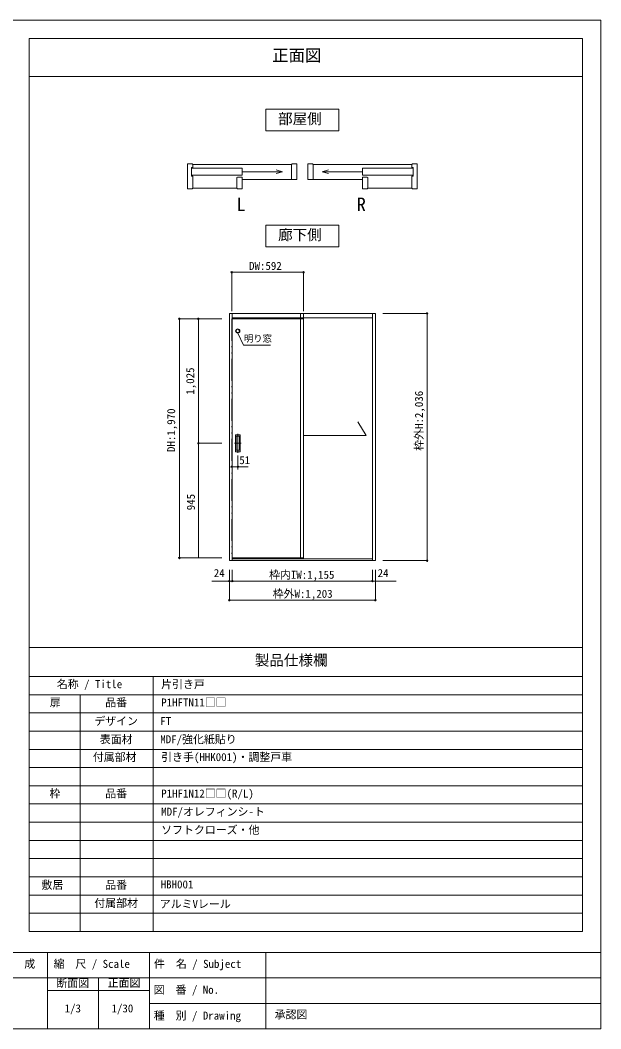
# Model space of a CAD drawing. Units: millimetres on the paper, enlarged 10 times, with parts at other scales. Extents: x -1985 to 2015, y -1370 to 1400.
# Drawn here: x 420 to 2015, y -1370 to 1400 of the extents above; entities that cross this region are included whole.
import ezdxf
from ezdxf.enums import TextEntityAlignment as Align

# ---------------------------------------------------------------- set-up
doc = ezdxf.new("R2010")
doc.units = ezdxf.units.MM
doc.header["$LTSCALE"] = 10
doc.header["$PDMODE"] = 32
doc.header["$PDSIZE"] = 4
doc.linetypes.add('DASHED_DOUBLE_DOTTED', pattern=[11, 6, -1.5, 0.25, -1.5, 0.25, -1.5])
doc.layers.add('1-1_0', color=7, linetype='Continuous', lineweight=20)
doc.layers.add('3-0', color=7, linetype='Continuous', lineweight=20)
doc.styles.add('ＭＳ ゴシック', font='')
doc.styles.get('ＭＳ ゴシック').set_extended_font_data('MS Gothic')

msp = doc.modelspace()

# ---------------------------------------------------------------- linework, layer by layer
at = {"layer": '1-1_0'}
for p, q in [((1965, 1350), (445, 1350)), ((445, -322.5), (445, 1350)), ((1965, -1102.5), (1965, 1350)), ((445, 1245), (1965, 1245)), ((1965, -322.5), (1965, 1245)), ((1965, -322.5), (1965, 1245)), ((1965, -322.5), (1965, 1245)), ((445, -1102.5), (445, -322.5)), ((445, -322.5), (1965, -322.5)), ((445, -322.5), (1965, -322.5)), ((445, -322.5), (1965, -322.5)), ((445, -322.5), (1965, -322.5)), ((445, -402.5), (1965, -402.5)), ((785, -1102.5), (785, -402.5)), ((445, -452.5), (1965, -452.5)), ((585, -1102.5), (585, -452.5)), ((445, -502.5), (1965, -502.5)), ((445, -552.5), (1965, -552.5)), ((445, -602.5), (1965, -602.5)), ((445, -652.5), (1965, -652.5)), ((445, -702.5), (1965, -702.5)), ((445, -752.5), (1965, -752.5)), ((445, -802.5), (1965, -802.5)), ((445, -852.5), (1965, -852.5)), ((445, -902.5), (1965, -902.5)), ((445, -952.5), (1965, -952.5)), ((445, -1002.5), (1965, -1002.5)), ((445, -1052.5), (1965, -1052.5)), ((445, -1102.5), (1965, -1102.5)), ((2015, -1160), (-1985, -1160)), ((495, -1160), (495, -1370)), ((775, -1160), (775, -1370)), ((1095, -1160), (1095, -1370)), ((2015, -1230), (-1175, -1230)), ((635, -1230), (635, -1370)), ((775, -1265), (495, -1265)), ((2015, -1300), (775, -1300)), ((-1985, -1370), (2015, -1370))]:
    msp.add_line(p, q, dxfattribs=at)
for points in [[(2015, -1370), (2015, 1400), (-1985, 1400), (-1985, -1370)], [(445, -322.5), (445, 1245), (1965, 1245)], [(445, -322.5), (445, 1245), (1965, 1245)], [(445, -322.5), (445, 1245), (1965, 1245)]]:
    msp.add_lwpolyline(points, dxfattribs=at)
at = {"layer": '3-0'}
for p, q in [((892.36, 1005.19), (879.46, 1005.19)), ((879.46, 936.79), (879.46, 1005.19)), ((893.86, 1003.39), (1165.66, 1003.39)), ((1165.66, 1003.69), (1165.66, 962.59)), ((1180.06, 962.59), (1180.06, 1005.19)), ((1210.06, 962.59), (1210.06, 1005.19)), ((1224.46, 1003.69), (1224.46, 962.59)), ((1496.26, 1003.39), (1224.46, 1003.39)), ((1497.76, 1005.19), (1510.66, 1005.19)), ((1510.66, 936.79), (1510.66, 1005.19)), ((890.86, 995.59), (890.86, 972.04)), ((893.86, 995.59), (890.86, 995.59)), ((890.86, 993.79), (1029.87, 993.79)), ((1029.87, 973.99), (890.86, 973.99)), ((890.86, 972.04), (893.86, 972.04)), ((1029.87, 993.79), (1029.87, 973.99)), ((1029.87, 983.89), (1140.21, 983.89)), ((1140.21, 983.89), (1122.82, 988.55)), ((1140.21, 983.89), (1122.82, 979.23)), ((1249.91, 983.89), (1267.3, 988.55)), ((1249.91, 983.89), (1267.3, 979.23)), ((1360.25, 983.89), (1249.91, 983.89)), ((1499.26, 993.79), (1360.25, 993.79)), ((1360.25, 993.79), (1360.25, 973.99)), ((1360.25, 973.99), (1499.26, 973.99)), ((1496.26, 995.59), (1499.26, 995.59)), ((1499.26, 972.04), (1496.26, 972.04)), ((1499.26, 995.59), (1499.26, 972.04)), ((1029.87, 936.79), (1029.87, 969.19)), ((1029.87, 962.59), (1180.06, 962.59)), ((1360.25, 962.59), (1210.06, 962.59)), ((1360.25, 936.79), (1360.25, 969.19)), ((892.36, 936.79), (879.46, 936.79)), ((893.86, 938.59), (1015.47, 938.59)), ((1496.26, 938.59), (1374.65, 938.59)), ((1497.76, 936.79), (1510.66, 936.79)), ((1002.7, 594.59), (994.7, 594.59)), ((1002.7, 594.59), (994.7, 594.59)), ((1002.7, 594.59), (1190.36, 594.59)), ((1002.7, 582.59), (1190.36, 582.59)), ((1198.36, 594.59), (1190.36, 594.59)), ((1198.36, -78.85), (1198.36, 594.59)), ((1198.36, 594.59), (1395.7, 594.59)), ((1198.36, 584.92), (1198.36, -78.08)), ((1198.36, 582.59), (1198.36, -79.08)), ((1198.36, 582.59), (1387.7, 582.59)), ((1387.7, 594.59), (1387.7, 586.59)), ((1395.7, 594.59), (1387.7, 594.59)), ((1001.03, 579.82), (1198.36, 579.82)), ((1198.36, 579.82), (1198.36, -79.18)), ((1369.98, 259.09), (1347.42, 296.81)), ((1018.03, 264.25), (1018.03, 211.98)), ((1198.36, 259.09), (1369.98, 259.09)), ((1008.78, 238.15), (1027.06, 238.15)), ((1001.03, -76.85), (1198.36, -76.85)), ((1002.7, -79.18), (1002.7, -84.18)), ((1002.7, -79.18), (1387.7, -79.18)), ((1387.7, -79.18), (1387.7, -84.18)), ((1002.7, -84.18), (1387.7, -84.18))]:
    msp.add_line(p, q, dxfattribs=at)
at = {"layer": '3-0', "color": 4, "lineweight": 9}
for p, q in [((1001.03, 707.67), (1001.03, 600.51)), ((1001.03, 707.67), (1198.36, 707.67)), ((1198.36, 707.67), (1198.36, 600.51)), ((1416.54, 594.59), (1537.89, 594.59)), ((1537.89, 594.59), (1537.89, -84.18)), ((857.31, 579.82), (974.09, 579.82)), ((857.31, 579.82), (857.31, -76.85)), ((909.63, 579.82), (974.09, 579.82)), ((909.63, 238.15), (909.63, 579.82)), ((1033.23, 507.39), (1017.89, 540.66)), ((1107.57, 507.39), (1033.23, 507.39)), ((909.63, 238.15), (974.09, 238.15)), ((909.63, -76.85), (909.63, 238.15)), ((1018.03, 204.25), (1018.03, 166.4)), ((1001.03, 173.52), (1045.92, 173.52)), ((857.31, -76.85), (974.09, -76.85)), ((1129.03, -76.85), (1035.7, -76.85)), ((994.7, -109.9), (994.7, -140.57)), ((994.7, -109.9), (994.7, -140.57)), ((1002.7, -109.9), (1002.7, -140.57)), ((1387.7, -140.57), (1387.7, -109.9)), ((1395.7, -109.9), (1395.7, -140.57)), ((1416.54, -84.18), (1537.89, -84.18)), ((1002.7, -140.57), (946.17, -140.57)), ((994.7, -140.57), (994.7, -192.9)), ((1002.7, -140.57), (1452.7, -140.57)), ((1387.7, -140.57), (1444.23, -140.57)), ((1395.7, -192.9), (1395.7, -140.57)), ((994.7, -192.9), (1395.7, -192.9))]:
    msp.add_line(p, q, dxfattribs=at)
at = {"layer": '3-0', "linetype": 'DASHED_DOUBLE_DOTTED'}
msp.add_line((1001.03, 579.82), (1001.03, -76.85), dxfattribs=at)
at = {"layer": '3-0', "color": 3}
for p, q in [((1011.7, 261.49), (1024.36, 261.49)), ((1011.7, 214.82), (1011.7, 261.49)), ((1011.7, 257.49), (1024.36, 257.49)), ((1013.36, 218.82), (1013.36, 257.49)), ((1022.7, 257.49), (1022.7, 218.82)), ((1024.36, 261.49), (1024.36, 214.82)), ((1024.36, 218.82), (1011.7, 218.82)), ((1024.36, 214.82), (1011.7, 214.82))]:
    msp.add_line(p, q, dxfattribs=at)
at = {"layer": '3-0'}
for points in [[(1095.06, 1155.93), (1295.06, 1155.93), (1295.06, 1095.93), (1095.06, 1095.93)], [(1095.06, 777.25), (1295.06, 777.25), (1295.06, 837.25), (1095.06, 837.25)]]:
    msp.add_lwpolyline(points, close=True, dxfattribs=at)
for points in [[(892.36, 1005.19), (893.86, 1003.69), (893.86, 995.59)], [(1165.66, 1003.69), (1167.16, 1005.19), (1180.06, 1005.19)], [(1224.46, 1003.69), (1222.96, 1005.19), (1210.06, 1005.19)], [(1497.76, 1005.19), (1496.26, 1003.69), (1496.26, 995.59)], [(892.36, 936.79), (893.86, 938.29), (893.86, 972.04)], [(1497.76, 936.79), (1496.26, 938.29), (1496.26, 972.04)], [(1015.47, 938.29), (1015.47, 967.69), (1016.97, 969.19), (1029.87, 969.19)], [(1374.65, 938.29), (1374.65, 967.69), (1373.15, 969.19), (1360.25, 969.19)], [(1015.47, 938.29), (1016.97, 936.79), (1029.87, 936.79)], [(1374.65, 938.29), (1373.15, 936.79), (1360.25, 936.79)], [(994.7, 594.59), (994.7, -84.18), (1002.7, -84.18), (1002.7, 594.59)], [(1190.36, 594.59), (1190.36, -79.18), (1198.36, -79.18)], [(1190.36, 582.59), (1198.36, 582.59), (1198.36, -79.08)], [(1387.7, 594.59), (1387.7, -84.18), (1395.7, -84.18), (1395.7, 594.59)]]:
    msp.add_lwpolyline(points, dxfattribs=at)
at = {"layer": '3-0', "color": 3}
for radius in [5.83, 4.5]:
    msp.add_circle((1017.7, 546.49), radius, dxfattribs=at)
at = {"layer": '3-0', "color": 4}
for p in [(1001.03, 707.67), (1198.36, 707.67), (857.31, 579.82), (909.63, 579.82), (1537.89, 594.59), (909.63, 238.15), (1001.03, 173.52), (1018.03, 173.52), (857.31, -76.85), (1537.89, -84.18), (994.7, -140.57), (1002.7, -140.57), (1387.7, -140.57), (994.7, -192.9), (1395.7, -192.9)]:
    msp.add_point(p, dxfattribs=at)

# ---------------------------------------------------------------- texts
at = {"layer": '1-1_0', "style": 'ＭＳ ゴシック'}
for s, height, p in [('正面図', 32.99, (1112.24, 1276.98)), ('製品仕様欄', 29.33, (1064.4, -381.07)), ('名称 / Title', 21.99, (520.64, -441.06)), ('片引き戸', 21.99, (807.33, -441.36)), ('扉', 21.99, (501.33, -491.36)), ('品番', 21.99, (653.67, -491.36)), ('P1HFTN11□□', 21.99, (807.33, -491.36)), ('デザイン', 21.99, (623.75, -542.5)), ('FT', 21.99, (804.92, -542.5)), ('表面材', 21.99, (638.75, -592.5)), ('MDF/強化紙貼り', 21.99, (804.92, -592.5)), ('付属部材', 21.99, (619.67, -641.36)), ('引き手(HHK001)・調整戸車', 21.99, (807.33, -641.36)), ('枠', 21.99, (500.67, -741.36)), ('品番', 21.99, (653.67, -741.36)), ('P1HF1N12□□(R/L)', 21.99, (807.33, -741.36)), ('MDF/オレフィンシ-ト', 21.99, (807.33, -791.36)), ('ソフトクローズ・他', 21.99, (807.33, -841.36)), ('敷居', 21.99, (478.65, -992.36)), ('品番', 21.99, (653.75, -992.5)), ('HBH001', 21.99, (806.06, -990.99)), ('付属部材', 21.99, (623.75, -1042.5)), ('アルミVレール', 21.99, (803.47, -1044.75)), ('作\u3000成', 21.99, (371.17, -1209.21)), ('縮\u3000尺 / Scale', 21.99, (511.68, -1209.21)), ('件\u3000名 / Subject', 21.99, (787.61, -1209.24)), ('断面図', 21.99, (519.6, -1262.15)), ('正面図', 21.99, (660.4, -1261.44)), ('図\u3000番 / No.', 21.99, (786.77, -1280.35)), ('1/3', 21.99, (542.17, -1331.45)), ('1/30', 21.99, (670.92, -1331.45)), ('種\u3000別 / Drawing', 21.99, (786.94, -1351.29)), ('承認図', 21.99, (1119.03, -1348.1))]:
    msp.add_text(s, height=height, dxfattribs=at).set_placement(p, align=Align.BOTTOM_LEFT)
at = {"layer": '3-0', "style": 'ＭＳ ゴシック'}
for s, height, p in [('部屋側', 29.33, (1128.39, 1105.93)), ('L', 36.66, (1013.92, 865.05)), ('R', 36.66, (1344.52, 865.05)), ('廊下側', 29.33, (1128.39, 787.25)), ('DW:592', 21.99, (1048.8, 707.67)), ('明り窓', 18.33, (1034.55, 511.08)), ('51', 21.99, (1021.93, 174.16)), ('24', 21.99, (951.83, -135.9)), ('枠内IW:1,155', 21.99, (1103.57, -140.57)), ('24', 21.99, (1401.89, -135.9)), ('枠外W:1,203', 21.99, (1113.57, -192.9))]:
    msp.add_text(s, height=height, dxfattribs=at).set_placement(p, align=Align.BOTTOM_LEFT)
for s, p in [('1,025', (904.63, 371.49)), ('枠外H:2,036', (1532.89, 217.42)), ('DH:1,970', (852.31, 213.99)), ('945', (906.43, 54.07))]:
    msp.add_text(s, height=21.99, rotation=90, dxfattribs=at).set_placement(p, align=Align.BOTTOM_LEFT)

doc.saveas('drawing.dxf')
